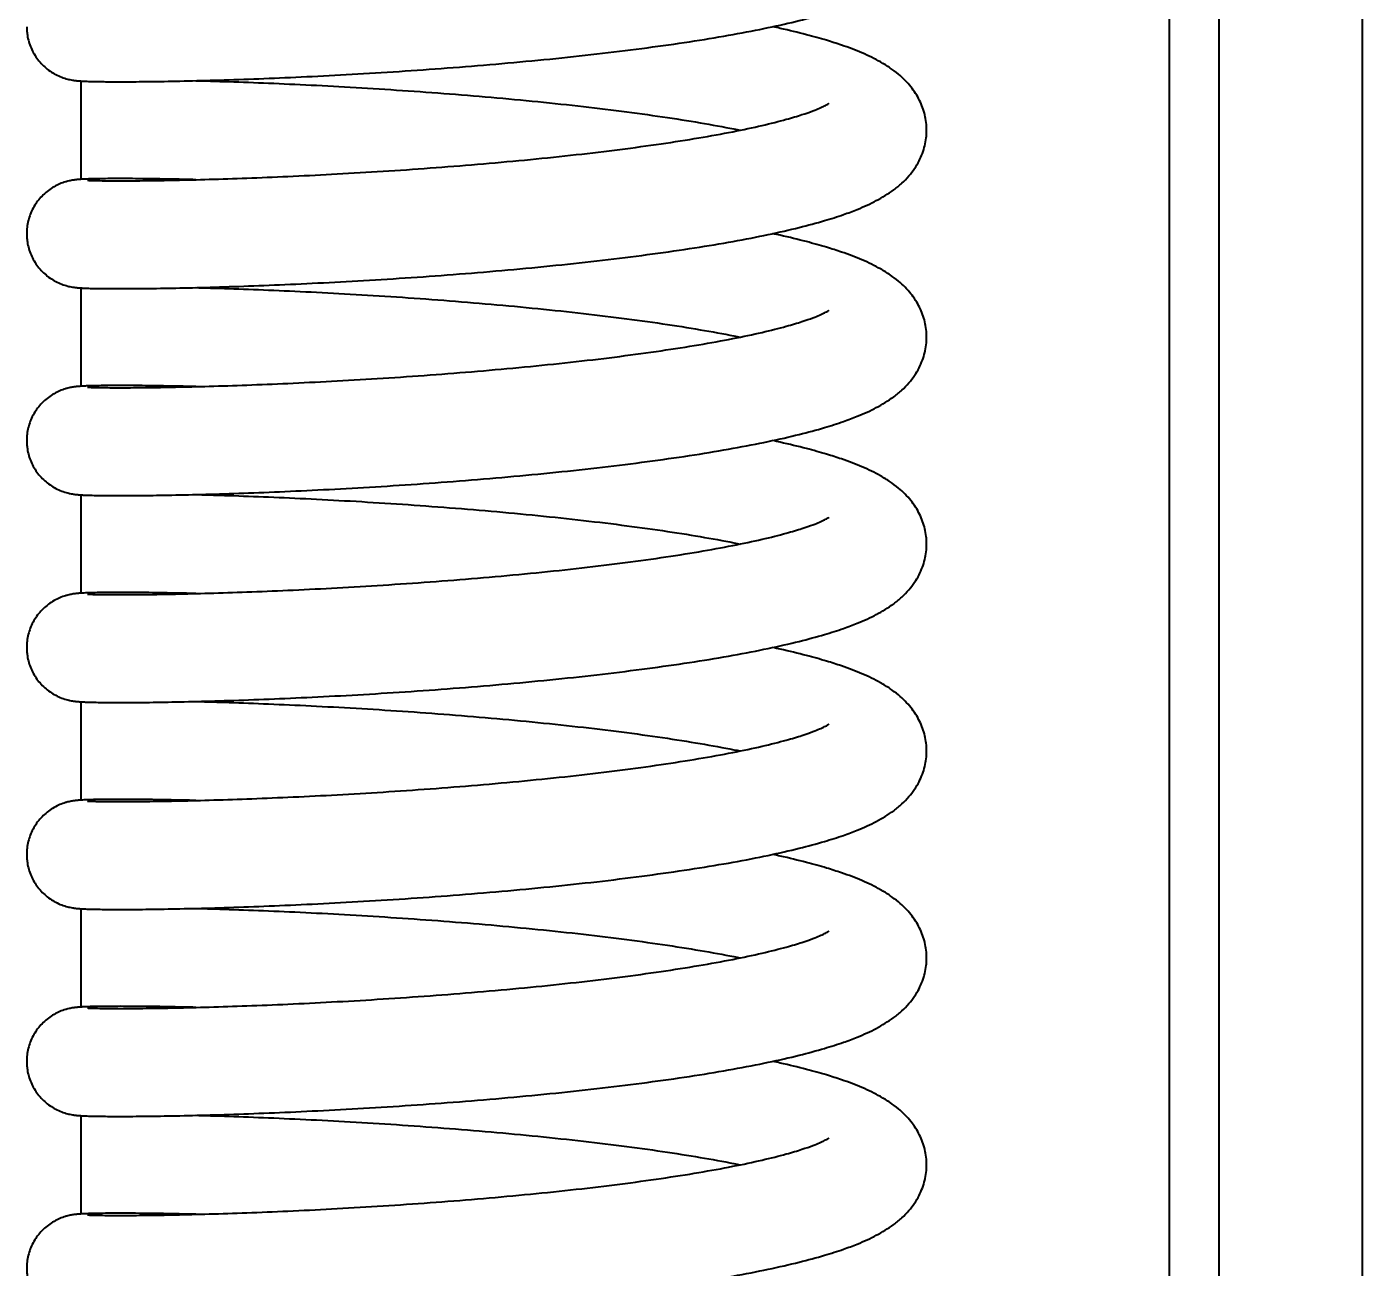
# Model space of a CAD drawing. Header units: millimetres. Extents: x 30271 to 35001, y 5679 to 9007.
# Drawn here: x 33711.8 to 33846.8, y 7881.1 to 8006.6 of the extents above; entities that cross this region are included whole.
import ezdxf

# ---------------------------------------------------------------- set-up
doc = ezdxf.new("R2010")
doc.units = ezdxf.units.MM
doc.linetypes.add('K5LT_BASIC', pattern=[0])

msp = doc.modelspace()

# ---------------------------------------------------------------- linework, layer by layer
at = {"color": 5, "linetype": 'K5LT_BASIC', "lineweight": 40, "ltscale": 0.5}
for p, q in [((33827.311, 8258.577), (33827.311, 7812.278)), ((33832.311, 8258.577), (33832.311, 7812.278)), ((33846.811, 8258.577), (33846.811, 7557.193)), ((33717.311, 8001.083), (33717.311, 7991.146)), ((33717.311, 7980.172), (33717.311, 7970.236)), ((33717.311, 7959.262), (33717.311, 7949.326)), ((33717.311, 7938.352), (33717.311, 7928.416)), ((33717.311, 7917.442), (33717.311, 7907.505)), ((33717.311, 7896.531), (33717.311, 7886.595))]:
    msp.add_line(p, q, dxfattribs=at)
for points, knots in [([(33711.841, 8006.57), (33711.841, 8006.458), (33711.848, 8006.231), (33711.891, 8005.779), (33711.997, 8005.22), (33712.206, 8004.571), (33712.495, 8003.954), (33712.858, 8003.378), (33713.29, 8002.851), (33713.784, 8002.382), (33714.332, 8001.978), (33714.926, 8001.644), (33715.562, 8001.385), (33715.978, 8001.273), (33716.271, 8001.208), (33716.463, 8001.173), (33716.652, 8001.145), (33716.792, 8001.127), (33716.912, 8001.115), (33717.017, 8001.105), (33717.125, 8001.096), (33717.23, 8001.088), (33717.349, 8001.08), (33717.477, 8001.073), (33717.622, 8001.066), (33717.823, 8001.057), (33718.091, 8001.047), (33718.565, 8001.034), (33719.39, 8001.019), (33720.878, 8001.007), (33723.123, 8001.013), (33726.037, 8001.051), (33729.415, 8001.124), (33733.205, 8001.238), (33737.35, 8001.396), (33741.788, 8001.602), (33746.452, 8001.859), (33751.271, 8002.169), (33756.17, 8002.533), (33761.078, 8002.95), (33765.919, 8003.42), (33770.623, 8003.941), (33775.122, 8004.51), (33779.353, 8005.123), (33783.26, 8005.775), (33786.797, 8006.462), (33789.86, 8007.16), (33792.356, 8007.835), (33794.27, 8008.446), (33795.674, 8008.97), (33796.769, 8009.439), (33797.705, 8009.896), (33798.598, 8010.4), (33799.458, 8010.974), (33800.263, 8011.627), (33800.976, 8012.349), (33801.562, 8013.107), (33802.021, 8013.875), (33802.366, 8014.654), (33802.608, 8015.44), (33802.75, 8016.232), (33802.782, 8016.762), (33802.781, 8017.025)], [0, 0, 0, 0, 0.1550048, 0.3136308, 0.6271879, 0.9408378, 1.2546504, 1.5687281, 1.8832435, 2.198542, 2.5154382, 2.8361973, 3.16823, 3.5372502, 3.5957339, 3.8539141, 4.0759055, 4.2978969, 4.4965531, 4.7083259, 4.9200987, 5.1751686, 5.4031045, 5.7188875, 6.0346706, 6.3501724, 6.981176, 7.610738, 8.869862, 10.7555218, 13.0830505, 15.3992471, 17.7027667, 19.9985619, 22.2887439, 24.5741607, 26.8549573, 29.1307979, 31.4009416, 33.6642426, 35.9190599, 38.1631184, 40.3932713, 42.6051158, 44.7923608, 46.9457361, 49.0510015, 50.9525723, 52.5343585, 53.8006295, 54.7501795, 55.6997295, 56.6489139, 57.5967651, 58.5409489, 59.4010593, 60.1369512, 60.788737, 61.3843375, 61.9426273, 62.4773534, 63, 63, 63, 63]), ([(33802.781, 7996.115), (33802.782, 7996.375), (33802.75, 7996.897), (33802.614, 7997.669), (33802.388, 7998.423), (33802.074, 7999.154), (33801.673, 7999.859), (33801.183, 8000.537), (33800.595, 8001.19), (33799.897, 8001.824), (33799.069, 8002.44), (33798.167, 8002.994), (33797.219, 8003.489), (33796.262, 8003.924), (33795.254, 8004.329), (33794.073, 8004.754), (33792.567, 8005.236), (33790.54, 8005.802), (33788.67, 8006.252), (33787.478, 8006.513), (33787.216, 8006.57)], [0, 0, 0, 0, 0.6899626, 1.3860424, 2.0976221, 2.8382955, 3.6239635, 4.4736916, 5.4139735, 6.479496, 7.7149107, 9.1291725, 10.388491, 11.6478095, 12.9052237, 14.1576778, 15.8206006, 17.8830838, 20.3231246, 21, 21, 21, 21]), ([(33728.943, 8001.117), (33729.715, 8001.097), (33731.715, 8001.041), (33735.202, 8000.92), (33739.441, 8000.737), (33743.931, 8000.505), (33748.599, 8000.223), (33753.371, 7999.888), (33758.171, 7999.501), (33762.921, 7999.064), (33767.545, 7998.578), (33771.969, 7998.047), (33776.121, 7997.478), (33779.933, 7996.876), (33782.461, 7996.414), (33783.736, 7996.158), (33783.946, 7996.115)], [0, 0, 0, 0, 0.9140994, 2.2756218, 3.6321692, 4.9837125, 6.3298944, 7.6700839, 9.0033727, 10.3285297, 11.6439141, 12.9473346, 14.2358278, 15.5053574, 16.7502132, 17, 17, 17, 17]), ([(33717.978, 7991.054), (33717.978, 7991.054), (33717.989, 7991.054), (33718.032, 7991.051), (33718.096, 7991.047), (33718.179, 7991.044), (33718.312, 7991.038), (33718.558, 7991.03), (33719.084, 7991.017), (33720.139, 7991.003), (33721.952, 7990.999), (33724.529, 7991.021), (33727.615, 7991.076), (33731.14, 7991.169), (33735.048, 7991.304), (33739.277, 7991.484), (33743.758, 7991.714), (33748.421, 7991.995), (33753.191, 7992.328), (33757.989, 7992.712), (33762.743, 7993.148), (33767.373, 7993.632), (33771.806, 7994.161), (33775.97, 7994.729), (33779.796, 7995.33), (33783.22, 7995.952), (33786.184, 7996.583), (33788.492, 7997.166), (33790.159, 7997.664), (33791.241, 7998.042), (33791.984, 7998.342), (33792.497, 7998.58), (33792.836, 7998.768), (33792.93, 7998.83), (33792.941, 7998.84)], [0, 0, 0, 0, 0.2187403, 0.4373084, 0.6557973, 0.8742862, 1.0926281, 1.529459, 2.184585, 3.2765418, 4.8526223, 6.4402638, 8.0154972, 9.5827697, 11.1437684, 12.699056, 14.248616, 15.7920513, 17.3272282, 18.8559591, 20.3754279, 21.883772, 23.3785106, 24.856309, 26.3125761, 27.7408204, 29.1316472, 30.4708454, 31.5017861, 32.3752493, 33.0306826, 33.6860135, 34.3413444, 35, 35, 35, 35]), ([(33711.841, 7985.659), (33711.841, 7985.547), (33711.848, 7985.321), (33711.891, 7984.869), (33711.997, 7984.31), (33712.206, 7983.661), (33712.495, 7983.044), (33712.858, 7982.467), (33713.29, 7981.941), (33713.784, 7981.472), (33714.332, 7981.068), (33714.926, 7980.734), (33715.562, 7980.475), (33715.978, 7980.363), (33716.271, 7980.298), (33716.463, 7980.262), (33716.652, 7980.235), (33716.792, 7980.217), (33716.912, 7980.204), (33717.017, 7980.194), (33717.125, 7980.185), (33717.23, 7980.178), (33717.349, 7980.17), (33717.477, 7980.163), (33717.622, 7980.155), (33717.823, 7980.147), (33718.091, 7980.137), (33718.565, 7980.124), (33719.39, 7980.108), (33720.878, 7980.096), (33723.123, 7980.103), (33726.037, 7980.14), (33729.415, 7980.214), (33733.205, 7980.327), (33737.35, 7980.486), (33741.788, 7980.692), (33746.452, 7980.949), (33751.271, 7981.259), (33756.17, 7981.623), (33761.078, 7982.04), (33765.919, 7982.51), (33770.623, 7983.031), (33775.122, 7983.6), (33779.353, 7984.213), (33783.26, 7984.865), (33786.797, 7985.551), (33789.86, 7986.25), (33792.356, 7986.924), (33794.27, 7987.536), (33795.674, 7988.06), (33796.769, 7988.529), (33797.705, 7988.985), (33798.598, 7989.49), (33799.458, 7990.063), (33800.263, 7990.716), (33800.976, 7991.439), (33801.562, 7992.197), (33802.021, 7992.965), (33802.366, 7993.743), (33802.608, 7994.53), (33802.75, 7995.322), (33802.782, 7995.852), (33802.781, 7996.115)], [0, 0, 0, 0, 0.1550048, 0.3136308, 0.6271879, 0.9408378, 1.2546504, 1.5687281, 1.8832435, 2.198542, 2.5154382, 2.8361973, 3.16823, 3.5372502, 3.5957339, 3.8539141, 4.0759055, 4.2978969, 4.4965531, 4.7083259, 4.9200987, 5.1751686, 5.4031045, 5.7188875, 6.0346706, 6.3501724, 6.981176, 7.610738, 8.869862, 10.7555218, 13.0830505, 15.3992471, 17.7027667, 19.9985619, 22.2887439, 24.5741607, 26.8549573, 29.1307979, 31.4009416, 33.6642426, 35.9190599, 38.1631184, 40.3932713, 42.6051158, 44.7923608, 46.9457361, 49.0510015, 50.9525723, 52.5343585, 53.8006295, 54.7501795, 55.6997295, 56.6489139, 57.5967651, 58.5409489, 59.4010593, 60.1369512, 60.788737, 61.3843375, 61.9426273, 62.4773534, 63, 63, 63, 63]), ([(33728.943, 7991.112), (33728.508, 7991.123), (33726.936, 7991.16), (33724.46, 7991.202), (33721.818, 7991.223), (33719.712, 7991.217), (33718.478, 7991.195), (33717.813, 7991.172), (33717.527, 7991.159), (33717.338, 7991.148), (33717.201, 7991.139), (33717.069, 7991.129), (33716.945, 7991.118), (33716.823, 7991.105), (33716.696, 7991.09), (33716.541, 7991.068), (33716.304, 7991.029), (33716.022, 7990.968), (33715.714, 7990.88), (33715.39, 7990.775), (33714.895, 7990.569), (33714.306, 7990.235), (33713.754, 7989.823), (33713.262, 7989.348), (33712.833, 7988.816), (33712.474, 7988.236), (33712.19, 7987.616), (33711.986, 7986.965), (33711.867, 7986.309), (33711.841, 7985.871), (33711.841, 7985.659)], [0, 0, 0, 0, 1.5274861, 5.6364806, 9.7628735, 13.920574, 18.0384505, 19.6431788, 20.7738766, 21.3396902, 21.9053121, 22.4176579, 22.8734143, 23.250307, 23.6027008, 23.9550947, 24.35503, 24.9614733, 25.1024448, 25.3843876, 25.9482734, 26.5331013, 27.1041188, 27.66968, 28.2328203, 28.7947082, 29.3558724, 29.9165901, 30.4770325, 31, 31, 31, 31]), ([(33802.781, 7975.204), (33802.782, 7975.464), (33802.75, 7975.986), (33802.614, 7976.758), (33802.388, 7977.512), (33802.074, 7978.243), (33801.673, 7978.948), (33801.183, 7979.627), (33800.595, 7980.28), (33799.897, 7980.913), (33799.069, 7981.529), (33798.167, 7982.084), (33797.219, 7982.578), (33796.262, 7983.013), (33795.254, 7983.419), (33794.073, 7983.844), (33792.567, 7984.326), (33790.54, 7984.892), (33788.67, 7985.342), (33787.478, 7985.603), (33787.216, 7985.659)], [0, 0, 0, 0, 0.6899626, 1.3860424, 2.0976221, 2.8382955, 3.6239635, 4.4736916, 5.4139735, 6.479496, 7.7149107, 9.1291725, 10.388491, 11.6478095, 12.9052237, 14.1576778, 15.8206006, 17.8830838, 20.3231246, 21, 21, 21, 21]), ([(33728.943, 7980.207), (33729.715, 7980.187), (33731.715, 7980.131), (33735.202, 7980.009), (33739.441, 7979.827), (33743.931, 7979.595), (33748.599, 7979.312), (33753.371, 7978.978), (33758.171, 7978.591), (33762.921, 7978.154), (33767.545, 7977.668), (33771.969, 7977.137), (33776.121, 7976.567), (33779.933, 7975.966), (33782.461, 7975.503), (33783.736, 7975.247), (33783.946, 7975.204)], [0, 0, 0, 0, 0.9140994, 2.2756218, 3.6321692, 4.9837125, 6.3298944, 7.6700839, 9.0033727, 10.3285297, 11.6439141, 12.9473346, 14.2358278, 15.5053574, 16.7502132, 17, 17, 17, 17]), ([(33717.978, 7970.144), (33717.978, 7970.144), (33717.989, 7970.143), (33718.032, 7970.141), (33718.096, 7970.137), (33718.179, 7970.133), (33718.312, 7970.128), (33718.558, 7970.12), (33719.084, 7970.107), (33720.139, 7970.092), (33721.952, 7970.088), (33724.529, 7970.111), (33727.615, 7970.166), (33731.14, 7970.258), (33735.048, 7970.393), (33739.277, 7970.574), (33743.758, 7970.804), (33748.421, 7971.085), (33753.191, 7971.417), (33757.989, 7971.802), (33762.743, 7972.237), (33767.373, 7972.722), (33771.806, 7973.251), (33775.97, 7973.819), (33779.796, 7974.42), (33783.22, 7975.042), (33786.184, 7975.673), (33788.492, 7976.255), (33790.159, 7976.754), (33791.241, 7977.132), (33791.984, 7977.432), (33792.497, 7977.67), (33792.836, 7977.857), (33792.93, 7977.92), (33792.941, 7977.93)], [0, 0, 0, 0, 0.2187403, 0.4373084, 0.6557973, 0.8742862, 1.0926281, 1.529459, 2.184585, 3.2765418, 4.8526223, 6.4402638, 8.0154972, 9.5827697, 11.1437684, 12.699056, 14.248616, 15.7920513, 17.3272282, 18.8559591, 20.3754279, 21.883772, 23.3785106, 24.856309, 26.3125761, 27.7408204, 29.1316472, 30.4708454, 31.5017861, 32.3752493, 33.0306826, 33.6860135, 34.3413444, 35, 35, 35, 35]), ([(33711.841, 7964.749), (33711.841, 7964.637), (33711.848, 7964.41), (33711.891, 7963.958), (33711.997, 7963.399), (33712.206, 7962.751), (33712.495, 7962.134), (33712.858, 7961.557), (33713.29, 7961.03), (33713.784, 7960.561), (33714.332, 7960.157), (33714.926, 7959.824), (33715.562, 7959.565), (33715.978, 7959.453), (33716.271, 7959.387), (33716.463, 7959.352), (33716.652, 7959.324), (33716.792, 7959.307), (33716.912, 7959.294), (33717.017, 7959.284), (33717.125, 7959.275), (33717.23, 7959.267), (33717.349, 7959.26), (33717.477, 7959.252), (33717.622, 7959.245), (33717.823, 7959.236), (33718.091, 7959.227), (33718.565, 7959.214), (33719.39, 7959.198), (33720.878, 7959.186), (33723.123, 7959.193), (33726.037, 7959.23), (33729.415, 7959.303), (33733.205, 7959.417), (33737.35, 7959.575), (33741.788, 7959.782), (33746.452, 7960.039), (33751.271, 7960.349), (33756.17, 7960.712), (33761.078, 7961.13), (33765.919, 7961.6), (33770.623, 7962.12), (33775.122, 7962.689), (33779.353, 7963.302), (33783.26, 7963.955), (33786.797, 7964.641), (33789.86, 7965.34), (33792.356, 7966.014), (33794.27, 7966.626), (33795.674, 7967.15), (33796.769, 7967.619), (33797.705, 7968.075), (33798.598, 7968.58), (33799.458, 7969.153), (33800.263, 7969.806), (33800.976, 7970.529), (33801.562, 7971.286), (33802.021, 7972.054), (33802.366, 7972.833), (33802.608, 7973.62), (33802.75, 7974.411), (33802.782, 7974.942), (33802.781, 7975.204)], [0, 0, 0, 0, 0.1550048, 0.3136308, 0.6271879, 0.9408378, 1.2546504, 1.5687281, 1.8832435, 2.198542, 2.5154382, 2.8361973, 3.16823, 3.5372502, 3.5957339, 3.8539141, 4.0759055, 4.2978969, 4.4965531, 4.7083259, 4.9200987, 5.1751686, 5.4031045, 5.7188875, 6.0346706, 6.3501724, 6.981176, 7.610738, 8.869862, 10.7555218, 13.0830505, 15.3992471, 17.7027667, 19.9985619, 22.2887439, 24.5741607, 26.8549573, 29.1307979, 31.4009416, 33.6642426, 35.9190599, 38.1631184, 40.3932713, 42.6051158, 44.7923608, 46.9457361, 49.0510015, 50.9525723, 52.5343585, 53.8006295, 54.7501795, 55.6997295, 56.6489139, 57.5967651, 58.5409489, 59.4010593, 60.1369512, 60.788737, 61.3843375, 61.9426273, 62.4773534, 63, 63, 63, 63]), ([(33728.943, 7970.202), (33728.508, 7970.213), (33726.936, 7970.249), (33724.46, 7970.292), (33721.818, 7970.313), (33719.712, 7970.306), (33718.478, 7970.285), (33717.813, 7970.262), (33717.527, 7970.249), (33717.338, 7970.238), (33717.201, 7970.229), (33717.069, 7970.219), (33716.945, 7970.208), (33716.823, 7970.195), (33716.696, 7970.18), (33716.541, 7970.158), (33716.304, 7970.119), (33716.022, 7970.058), (33715.714, 7969.97), (33715.39, 7969.865), (33714.895, 7969.659), (33714.306, 7969.324), (33713.754, 7968.912), (33713.262, 7968.437), (33712.833, 7967.906), (33712.474, 7967.326), (33712.19, 7966.705), (33711.986, 7966.055), (33711.867, 7965.399), (33711.841, 7964.961), (33711.841, 7964.749)], [0, 0, 0, 0, 1.5274861, 5.6364806, 9.7628735, 13.920574, 18.0384505, 19.6431788, 20.7738766, 21.3396902, 21.9053121, 22.4176579, 22.8734143, 23.250307, 23.6027008, 23.9550947, 24.35503, 24.9614733, 25.1024448, 25.3843876, 25.9482734, 26.5331013, 27.1041188, 27.66968, 28.2328203, 28.7947082, 29.3558724, 29.9165901, 30.4770325, 31, 31, 31, 31]), ([(33802.781, 7954.294), (33802.782, 7954.554), (33802.75, 7955.076), (33802.614, 7955.848), (33802.388, 7956.602), (33802.074, 7957.333), (33801.673, 7958.038), (33801.183, 7958.716), (33800.595, 7959.37), (33799.897, 7960.003), (33799.069, 7960.619), (33798.167, 7961.173), (33797.219, 7961.668), (33796.262, 7962.103), (33795.254, 7962.509), (33794.073, 7962.934), (33792.567, 7963.416), (33790.54, 7963.981), (33788.67, 7964.431), (33787.478, 7964.693), (33787.216, 7964.749)], [0, 0, 0, 0, 0.6899626, 1.3860424, 2.0976221, 2.8382955, 3.6239635, 4.4736916, 5.4139735, 6.479496, 7.7149107, 9.1291725, 10.388491, 11.6478095, 12.9052237, 14.1576778, 15.8206006, 17.8830838, 20.3231246, 21, 21, 21, 21]), ([(33728.943, 7959.296), (33729.715, 7959.277), (33731.715, 7959.221), (33735.202, 7959.099), (33739.441, 7958.916), (33743.931, 7958.685), (33748.599, 7958.402), (33753.371, 7958.067), (33758.171, 7957.681), (33762.921, 7957.243), (33767.545, 7956.757), (33771.969, 7956.227), (33776.121, 7955.657), (33779.933, 7955.055), (33782.461, 7954.593), (33783.736, 7954.337), (33783.946, 7954.294)], [0, 0, 0, 0, 0.9140994, 2.2756218, 3.6321692, 4.9837125, 6.3298944, 7.6700839, 9.0033727, 10.3285297, 11.6439141, 12.9473346, 14.2358278, 15.5053574, 16.7502132, 17, 17, 17, 17]), ([(33717.978, 7949.234), (33717.978, 7949.234), (33717.989, 7949.233), (33718.032, 7949.23), (33718.096, 7949.227), (33718.179, 7949.223), (33718.312, 7949.218), (33718.558, 7949.209), (33719.084, 7949.197), (33720.139, 7949.182), (33721.952, 7949.178), (33724.529, 7949.2), (33727.615, 7949.255), (33731.14, 7949.348), (33735.048, 7949.483), (33739.277, 7949.664), (33743.758, 7949.894), (33748.421, 7950.174), (33753.191, 7950.507), (33757.989, 7950.892), (33762.743, 7951.327), (33767.373, 7951.811), (33771.806, 7952.34), (33775.97, 7952.909), (33779.796, 7953.509), (33783.22, 7954.132), (33786.184, 7954.763), (33788.492, 7955.345), (33790.159, 7955.844), (33791.241, 7956.222), (33791.984, 7956.521), (33792.497, 7956.76), (33792.836, 7956.947), (33792.93, 7957.01), (33792.941, 7957.02)], [0, 0, 0, 0, 0.2187403, 0.4373084, 0.6557973, 0.8742862, 1.0926281, 1.529459, 2.184585, 3.2765418, 4.8526223, 6.4402638, 8.0154972, 9.5827697, 11.1437684, 12.699056, 14.248616, 15.7920513, 17.3272282, 18.8559591, 20.3754279, 21.883772, 23.3785106, 24.856309, 26.3125761, 27.7408204, 29.1316472, 30.4708454, 31.5017861, 32.3752493, 33.0306826, 33.6860135, 34.3413444, 35, 35, 35, 35]), ([(33711.841, 7943.839), (33711.841, 7943.727), (33711.848, 7943.5), (33711.891, 7943.048), (33711.997, 7942.489), (33712.206, 7941.841), (33712.495, 7941.223), (33712.858, 7940.647), (33713.29, 7940.12), (33713.784, 7939.651), (33714.332, 7939.247), (33714.926, 7938.914), (33715.562, 7938.654), (33715.978, 7938.542), (33716.271, 7938.477), (33716.463, 7938.442), (33716.652, 7938.414), (33716.792, 7938.396), (33716.912, 7938.384), (33717.017, 7938.374), (33717.125, 7938.365), (33717.23, 7938.357), (33717.349, 7938.349), (33717.477, 7938.342), (33717.622, 7938.335), (33717.823, 7938.326), (33718.091, 7938.317), (33718.565, 7938.303), (33719.39, 7938.288), (33720.878, 7938.276), (33723.123, 7938.282), (33726.037, 7938.32), (33729.415, 7938.393), (33733.205, 7938.507), (33737.35, 7938.665), (33741.788, 7938.871), (33746.452, 7939.128), (33751.271, 7939.438), (33756.17, 7939.802), (33761.078, 7940.219), (33765.919, 7940.689), (33770.623, 7941.21), (33775.122, 7941.779), (33779.353, 7942.392), (33783.26, 7943.044), (33786.797, 7943.731), (33789.86, 7944.429), (33792.356, 7945.104), (33794.27, 7945.715), (33795.674, 7946.239), (33796.769, 7946.708), (33797.705, 7947.165), (33798.598, 7947.669), (33799.458, 7948.243), (33800.263, 7948.896), (33800.976, 7949.619), (33801.562, 7950.376), (33802.021, 7951.144), (33802.366, 7951.923), (33802.608, 7952.71), (33802.75, 7953.501), (33802.782, 7954.032), (33802.781, 7954.294)], [0, 0, 0, 0, 0.1550048, 0.3136308, 0.6271879, 0.9408378, 1.2546504, 1.5687281, 1.8832435, 2.198542, 2.5154382, 2.8361973, 3.16823, 3.5372502, 3.5957339, 3.8539141, 4.0759055, 4.2978969, 4.4965531, 4.7083259, 4.9200987, 5.1751686, 5.4031045, 5.7188875, 6.0346706, 6.3501724, 6.981176, 7.610738, 8.869862, 10.7555218, 13.0830505, 15.3992471, 17.7027667, 19.9985619, 22.2887439, 24.5741607, 26.8549573, 29.1307979, 31.4009416, 33.6642426, 35.9190599, 38.1631184, 40.3932713, 42.6051158, 44.7923608, 46.9457361, 49.0510015, 50.9525723, 52.5343585, 53.8006295, 54.7501795, 55.6997295, 56.6489139, 57.5967651, 58.5409489, 59.4010593, 60.1369512, 60.788737, 61.3843375, 61.9426273, 62.4773534, 63, 63, 63, 63]), ([(33728.943, 7949.292), (33728.508, 7949.302), (33726.936, 7949.339), (33724.46, 7949.381), (33721.818, 7949.402), (33719.712, 7949.396), (33718.478, 7949.374), (33717.813, 7949.352), (33717.527, 7949.338), (33717.338, 7949.328), (33717.201, 7949.319), (33717.069, 7949.309), (33716.945, 7949.297), (33716.823, 7949.285), (33716.696, 7949.27), (33716.541, 7949.248), (33716.304, 7949.208), (33716.022, 7949.148), (33715.714, 7949.06), (33715.39, 7948.955), (33714.895, 7948.749), (33714.306, 7948.414), (33713.754, 7948.002), (33713.262, 7947.527), (33712.833, 7946.995), (33712.474, 7946.415), (33712.19, 7945.795), (33711.986, 7945.145), (33711.867, 7944.489), (33711.841, 7944.05), (33711.841, 7943.839)], [0, 0, 0, 0, 1.5274861, 5.6364806, 9.7628735, 13.920574, 18.0384505, 19.6431788, 20.7738766, 21.3396902, 21.9053121, 22.4176579, 22.8734143, 23.250307, 23.6027008, 23.9550947, 24.35503, 24.9614733, 25.1024448, 25.3843876, 25.9482734, 26.5331013, 27.1041188, 27.66968, 28.2328203, 28.7947082, 29.3558724, 29.9165901, 30.4770325, 31, 31, 31, 31]), ([(33802.781, 7933.384), (33802.782, 7933.644), (33802.75, 7934.166), (33802.614, 7934.938), (33802.388, 7935.692), (33802.074, 7936.423), (33801.673, 7937.128), (33801.183, 7937.806), (33800.595, 7938.459), (33799.897, 7939.093), (33799.069, 7939.709), (33798.167, 7940.263), (33797.219, 7940.758), (33796.262, 7941.193), (33795.254, 7941.598), (33794.073, 7942.024), (33792.567, 7942.505), (33790.54, 7943.071), (33788.67, 7943.521), (33787.478, 7943.782), (33787.216, 7943.839)], [0, 0, 0, 0, 0.6899626, 1.3860424, 2.0976221, 2.8382955, 3.6239635, 4.4736916, 5.4139735, 6.479496, 7.7149107, 9.1291725, 10.388491, 11.6478095, 12.9052237, 14.1576778, 15.8206006, 17.8830838, 20.3231246, 21, 21, 21, 21]), ([(33728.943, 7938.386), (33729.715, 7938.366), (33731.715, 7938.31), (33735.202, 7938.189), (33739.441, 7938.006), (33743.931, 7937.774), (33748.599, 7937.492), (33753.371, 7937.157), (33758.171, 7936.771), (33762.921, 7936.333), (33767.545, 7935.847), (33771.969, 7935.317), (33776.121, 7934.747), (33779.933, 7934.145), (33782.461, 7933.683), (33783.736, 7933.427), (33783.946, 7933.384)], [0, 0, 0, 0, 0.9140994, 2.2756218, 3.6321692, 4.9837125, 6.3298944, 7.6700839, 9.0033727, 10.3285297, 11.6439141, 12.9473346, 14.2358278, 15.5053574, 16.7502132, 17, 17, 17, 17]), ([(33717.978, 7928.324), (33717.978, 7928.323), (33717.989, 7928.323), (33718.032, 7928.32), (33718.096, 7928.317), (33718.179, 7928.313), (33718.312, 7928.307), (33718.558, 7928.299), (33719.084, 7928.286), (33720.139, 7928.272), (33721.952, 7928.268), (33724.529, 7928.29), (33727.615, 7928.345), (33731.14, 7928.438), (33735.048, 7928.573), (33739.277, 7928.754), (33743.758, 7928.983), (33748.421, 7929.264), (33753.191, 7929.597), (33757.989, 7929.981), (33762.743, 7930.417), (33767.373, 7930.901), (33771.806, 7931.43), (33775.97, 7931.998), (33779.796, 7932.599), (33783.22, 7933.222), (33786.184, 7933.852), (33788.492, 7934.435), (33790.159, 7934.933), (33791.241, 7935.312), (33791.984, 7935.611), (33792.497, 7935.849), (33792.836, 7936.037), (33792.93, 7936.1), (33792.941, 7936.109)], [0, 0, 0, 0, 0.2187403, 0.4373084, 0.6557973, 0.8742862, 1.0926281, 1.529459, 2.184585, 3.2765418, 4.8526223, 6.4402638, 8.0154972, 9.5827697, 11.1437684, 12.699056, 14.248616, 15.7920513, 17.3272282, 18.8559591, 20.3754279, 21.883772, 23.3785106, 24.856309, 26.3125761, 27.7408204, 29.1316472, 30.4708454, 31.5017861, 32.3752493, 33.0306826, 33.6860135, 34.3413444, 35, 35, 35, 35]), ([(33711.841, 7922.929), (33711.841, 7922.817), (33711.848, 7922.59), (33711.891, 7922.138), (33711.997, 7921.579), (33712.206, 7920.93), (33712.495, 7920.313), (33712.858, 7919.736), (33713.29, 7919.21), (33713.784, 7918.741), (33714.332, 7918.337), (33714.926, 7918.003), (33715.562, 7917.744), (33715.978, 7917.632), (33716.271, 7917.567), (33716.463, 7917.532), (33716.652, 7917.504), (33716.792, 7917.486), (33716.912, 7917.473), (33717.017, 7917.463), (33717.125, 7917.454), (33717.23, 7917.447), (33717.349, 7917.439), (33717.477, 7917.432), (33717.622, 7917.425), (33717.823, 7917.416), (33718.091, 7917.406), (33718.565, 7917.393), (33719.39, 7917.377), (33720.878, 7917.365), (33723.123, 7917.372), (33726.037, 7917.41), (33729.415, 7917.483), (33733.205, 7917.596), (33737.35, 7917.755), (33741.788, 7917.961), (33746.452, 7918.218), (33751.271, 7918.528), (33756.17, 7918.892), (33761.078, 7919.309), (33765.919, 7919.779), (33770.623, 7920.3), (33775.122, 7920.869), (33779.353, 7921.482), (33783.26, 7922.134), (33786.797, 7922.82), (33789.86, 7923.519), (33792.356, 7924.194), (33794.27, 7924.805), (33795.674, 7925.329), (33796.769, 7925.798), (33797.705, 7926.254), (33798.598, 7926.759), (33799.458, 7927.333), (33800.263, 7927.986), (33800.976, 7928.708), (33801.562, 7929.466), (33802.021, 7930.234), (33802.366, 7931.013), (33802.608, 7931.799), (33802.75, 7932.591), (33802.782, 7933.121), (33802.781, 7933.384)], [0, 0, 0, 0, 0.1550048, 0.3136308, 0.6271879, 0.9408378, 1.2546504, 1.5687281, 1.8832435, 2.198542, 2.5154382, 2.8361973, 3.16823, 3.5372502, 3.5957339, 3.8539141, 4.0759055, 4.2978969, 4.4965531, 4.7083259, 4.9200987, 5.1751686, 5.4031045, 5.7188875, 6.0346706, 6.3501724, 6.981176, 7.610738, 8.869862, 10.7555218, 13.0830505, 15.3992471, 17.7027667, 19.9985619, 22.2887439, 24.5741607, 26.8549573, 29.1307979, 31.4009416, 33.6642426, 35.9190599, 38.1631184, 40.3932713, 42.6051158, 44.7923608, 46.9457361, 49.0510015, 50.9525723, 52.5343585, 53.8006295, 54.7501795, 55.6997295, 56.6489139, 57.5967651, 58.5409489, 59.4010593, 60.1369512, 60.788737, 61.3843375, 61.9426273, 62.4773534, 63, 63, 63, 63]), ([(33728.943, 7928.381), (33728.508, 7928.392), (33726.936, 7928.429), (33724.46, 7928.471), (33721.818, 7928.492), (33719.712, 7928.486), (33718.478, 7928.464), (33717.813, 7928.441), (33717.527, 7928.428), (33717.338, 7928.417), (33717.201, 7928.408), (33717.069, 7928.398), (33716.945, 7928.387), (33716.823, 7928.374), (33716.696, 7928.359), (33716.541, 7928.338), (33716.304, 7928.298), (33716.022, 7928.237), (33715.714, 7928.15), (33715.39, 7928.044), (33714.895, 7927.838), (33714.306, 7927.504), (33713.754, 7927.092), (33713.262, 7926.617), (33712.833, 7926.085), (33712.474, 7925.505), (33712.19, 7924.885), (33711.986, 7924.234), (33711.867, 7923.578), (33711.841, 7923.14), (33711.841, 7922.929)], [0, 0, 0, 0, 1.5274861, 5.6364806, 9.7628735, 13.920574, 18.0384505, 19.6431788, 20.7738766, 21.3396902, 21.9053121, 22.4176579, 22.8734143, 23.250307, 23.6027008, 23.9550947, 24.35503, 24.9614733, 25.1024448, 25.3843876, 25.9482734, 26.5331013, 27.1041188, 27.66968, 28.2328203, 28.7947082, 29.3558724, 29.9165901, 30.4770325, 31, 31, 31, 31]), ([(33802.781, 7912.473), (33802.782, 7912.734), (33802.75, 7913.256), (33802.614, 7914.028), (33802.388, 7914.781), (33802.074, 7915.512), (33801.673, 7916.218), (33801.183, 7916.896), (33800.595, 7917.549), (33799.897, 7918.182), (33799.069, 7918.799), (33798.167, 7919.353), (33797.219, 7919.848), (33796.262, 7920.282), (33795.254, 7920.688), (33794.073, 7921.113), (33792.567, 7921.595), (33790.54, 7922.161), (33788.67, 7922.611), (33787.478, 7922.872), (33787.216, 7922.929)], [0, 0, 0, 0, 0.6899626, 1.3860424, 2.0976221, 2.8382955, 3.6239635, 4.4736916, 5.4139735, 6.479496, 7.7149107, 9.1291725, 10.388491, 11.6478095, 12.9052237, 14.1576778, 15.8206006, 17.8830838, 20.3231246, 21, 21, 21, 21]), ([(33728.943, 7917.476), (33729.715, 7917.456), (33731.715, 7917.4), (33735.202, 7917.278), (33739.441, 7917.096), (33743.931, 7916.864), (33748.599, 7916.581), (33753.371, 7916.247), (33758.171, 7915.86), (33762.921, 7915.423), (33767.545, 7914.937), (33771.969, 7914.406), (33776.121, 7913.836), (33779.933, 7913.235), (33782.461, 7912.773), (33783.736, 7912.516), (33783.946, 7912.473)], [0, 0, 0, 0, 0.9140994, 2.2756218, 3.6321692, 4.9837125, 6.3298944, 7.6700839, 9.0033727, 10.3285297, 11.6439141, 12.9473346, 14.2358278, 15.5053574, 16.7502132, 17, 17, 17, 17]), ([(33717.978, 7907.413), (33717.978, 7907.413), (33717.989, 7907.412), (33718.032, 7907.41), (33718.096, 7907.406), (33718.179, 7907.402), (33718.312, 7907.397), (33718.558, 7907.389), (33719.084, 7907.376), (33720.139, 7907.361), (33721.952, 7907.357), (33724.529, 7907.38), (33727.615, 7907.435), (33731.14, 7907.527), (33735.048, 7907.662), (33739.277, 7907.843), (33743.758, 7908.073), (33748.421, 7908.354), (33753.191, 7908.687), (33757.989, 7909.071), (33762.743, 7909.507), (33767.373, 7909.991), (33771.806, 7910.52), (33775.97, 7911.088), (33779.796, 7911.689), (33783.22, 7912.311), (33786.184, 7912.942), (33788.492, 7913.525), (33790.159, 7914.023), (33791.241, 7914.401), (33791.984, 7914.701), (33792.497, 7914.939), (33792.836, 7915.126), (33792.93, 7915.189), (33792.941, 7915.199)], [0, 0, 0, 0, 0.2187403, 0.4373084, 0.6557973, 0.8742862, 1.0926281, 1.529459, 2.184585, 3.2765418, 4.8526223, 6.4402638, 8.0154972, 9.5827697, 11.1437684, 12.699056, 14.248616, 15.7920513, 17.3272282, 18.8559591, 20.3754279, 21.883772, 23.3785106, 24.856309, 26.3125761, 27.7408204, 29.1316472, 30.4708454, 31.5017861, 32.3752493, 33.0306826, 33.6860135, 34.3413444, 35, 35, 35, 35]), ([(33711.841, 7902.018), (33711.841, 7901.906), (33711.848, 7901.679), (33711.891, 7901.228), (33711.997, 7900.668), (33712.206, 7900.02), (33712.495, 7899.403), (33712.858, 7898.826), (33713.29, 7898.299), (33713.784, 7897.83), (33714.332, 7897.426), (33714.926, 7897.093), (33715.562, 7896.834), (33715.978, 7896.722), (33716.271, 7896.657), (33716.463, 7896.621), (33716.652, 7896.593), (33716.792, 7896.576), (33716.912, 7896.563), (33717.017, 7896.553), (33717.125, 7896.544), (33717.23, 7896.536), (33717.349, 7896.529), (33717.477, 7896.521), (33717.622, 7896.514), (33717.823, 7896.506), (33718.091, 7896.496), (33718.565, 7896.483), (33719.39, 7896.467), (33720.878, 7896.455), (33723.123, 7896.462), (33726.037, 7896.499), (33729.415, 7896.573), (33733.205, 7896.686), (33737.35, 7896.844), (33741.788, 7897.051), (33746.452, 7897.308), (33751.271, 7897.618), (33756.17, 7897.981), (33761.078, 7898.399), (33765.919, 7898.869), (33770.623, 7899.39), (33775.122, 7899.958), (33779.353, 7900.571), (33783.26, 7901.224), (33786.797, 7901.91), (33789.86, 7902.609), (33792.356, 7903.283), (33794.27, 7903.895), (33795.674, 7904.419), (33796.769, 7904.888), (33797.705, 7905.344), (33798.598, 7905.849), (33799.458, 7906.422), (33800.263, 7907.075), (33800.976, 7907.798), (33801.562, 7908.555), (33802.021, 7909.324), (33802.366, 7910.102), (33802.608, 7910.889), (33802.75, 7911.681), (33802.782, 7912.211), (33802.781, 7912.473)], [0, 0, 0, 0, 0.1550048, 0.3136308, 0.6271879, 0.9408378, 1.2546504, 1.5687281, 1.8832435, 2.198542, 2.5154382, 2.8361973, 3.16823, 3.5372502, 3.5957339, 3.8539141, 4.0759055, 4.2978969, 4.4965531, 4.7083259, 4.9200987, 5.1751686, 5.4031045, 5.7188875, 6.0346706, 6.3501724, 6.981176, 7.610738, 8.869862, 10.7555218, 13.0830505, 15.3992471, 17.7027667, 19.9985619, 22.2887439, 24.5741607, 26.8549573, 29.1307979, 31.4009416, 33.6642426, 35.9190599, 38.1631184, 40.3932713, 42.6051158, 44.7923608, 46.9457361, 49.0510015, 50.9525723, 52.5343585, 53.8006295, 54.7501795, 55.6997295, 56.6489139, 57.5967651, 58.5409489, 59.4010593, 60.1369512, 60.788737, 61.3843375, 61.9426273, 62.4773534, 63, 63, 63, 63]), ([(33728.943, 7907.471), (33728.508, 7907.482), (33726.936, 7907.518), (33724.46, 7907.561), (33721.818, 7907.582), (33719.712, 7907.576), (33718.478, 7907.554), (33717.813, 7907.531), (33717.527, 7907.518), (33717.338, 7907.507), (33717.201, 7907.498), (33717.069, 7907.488), (33716.945, 7907.477), (33716.823, 7907.464), (33716.696, 7907.449), (33716.541, 7907.427), (33716.304, 7907.388), (33716.022, 7907.327), (33715.714, 7907.239), (33715.39, 7907.134), (33714.895, 7906.928), (33714.306, 7906.594), (33713.754, 7906.181), (33713.262, 7905.706), (33712.833, 7905.175), (33712.474, 7904.595), (33712.19, 7903.975), (33711.986, 7903.324), (33711.867, 7902.668), (33711.841, 7902.23), (33711.841, 7902.018)], [0, 0, 0, 0, 1.5274861, 5.6364806, 9.7628735, 13.920574, 18.0384505, 19.6431788, 20.7738766, 21.3396902, 21.9053121, 22.4176579, 22.8734143, 23.250307, 23.6027008, 23.9550947, 24.35503, 24.9614733, 25.1024448, 25.3843876, 25.9482734, 26.5331013, 27.1041188, 27.66968, 28.2328203, 28.7947082, 29.3558724, 29.9165901, 30.4770325, 31, 31, 31, 31]), ([(33802.781, 7891.563), (33802.782, 7891.823), (33802.75, 7892.345), (33802.614, 7893.117), (33802.388, 7893.871), (33802.074, 7894.602), (33801.673, 7895.307), (33801.183, 7895.986), (33800.595, 7896.639), (33799.897, 7897.272), (33799.069, 7897.888), (33798.167, 7898.443), (33797.219, 7898.937), (33796.262, 7899.372), (33795.254, 7899.778), (33794.073, 7900.203), (33792.567, 7900.685), (33790.54, 7901.25), (33788.67, 7901.7), (33787.478, 7901.962), (33787.216, 7902.018)], [0, 0, 0, 0, 0.6899626, 1.3860424, 2.0976221, 2.8382955, 3.6239635, 4.4736916, 5.4139735, 6.479496, 7.7149107, 9.1291725, 10.388491, 11.6478095, 12.9052237, 14.1576778, 15.8206006, 17.8830838, 20.3231246, 21, 21, 21, 21]), ([(33728.943, 7896.566), (33729.715, 7896.546), (33731.715, 7896.49), (33735.202, 7896.368), (33739.441, 7896.185), (33743.931, 7895.954), (33748.599, 7895.671), (33753.371, 7895.337), (33758.171, 7894.95), (33762.921, 7894.512), (33767.545, 7894.027), (33771.969, 7893.496), (33776.121, 7892.926), (33779.933, 7892.325), (33782.461, 7891.862), (33783.736, 7891.606), (33783.946, 7891.563)], [0, 0, 0, 0, 0.9140994, 2.2756218, 3.6321692, 4.9837125, 6.3298944, 7.6700839, 9.0033727, 10.3285297, 11.6439141, 12.9473346, 14.2358278, 15.5053574, 16.7502132, 17, 17, 17, 17]), ([(33717.978, 7886.503), (33717.978, 7886.503), (33717.989, 7886.502), (33718.032, 7886.499), (33718.096, 7886.496), (33718.179, 7886.492), (33718.312, 7886.487), (33718.558, 7886.479), (33719.084, 7886.466), (33720.139, 7886.451), (33721.952, 7886.447), (33724.529, 7886.469), (33727.615, 7886.524), (33731.14, 7886.617), (33735.048, 7886.752), (33739.277, 7886.933), (33743.758, 7887.163), (33748.421, 7887.443), (33753.191, 7887.776), (33757.989, 7888.161), (33762.743, 7888.596), (33767.373, 7889.08), (33771.806, 7889.609), (33775.97, 7890.178), (33779.796, 7890.778), (33783.22, 7891.401), (33786.184, 7892.032), (33788.492, 7892.614), (33790.159, 7893.113), (33791.241, 7893.491), (33791.984, 7893.791), (33792.497, 7894.029), (33792.836, 7894.216), (33792.93, 7894.279), (33792.941, 7894.289)], [0, 0, 0, 0, 0.2187403, 0.4373084, 0.6557973, 0.8742862, 1.0926281, 1.529459, 2.184585, 3.2765418, 4.8526223, 6.4402638, 8.0154972, 9.5827697, 11.1437684, 12.699056, 14.248616, 15.7920513, 17.3272282, 18.8559591, 20.3754279, 21.883772, 23.3785106, 24.856309, 26.3125761, 27.7408204, 29.1316472, 30.4708454, 31.5017861, 32.3752493, 33.0306826, 33.6860135, 34.3413444, 35, 35, 35, 35]), ([(33711.841, 7881.108), (33711.841, 7880.996), (33711.848, 7880.769), (33711.891, 7880.317), (33711.997, 7879.758), (33712.206, 7879.11), (33712.495, 7878.492), (33712.858, 7877.916), (33713.29, 7877.389), (33713.784, 7876.92), (33714.332, 7876.516), (33714.926, 7876.183), (33715.562, 7875.924), (33715.978, 7875.811), (33716.271, 7875.746), (33716.463, 7875.711), (33716.652, 7875.683), (33716.792, 7875.666), (33716.912, 7875.653), (33717.017, 7875.643), (33717.125, 7875.634), (33717.23, 7875.626), (33717.349, 7875.618), (33717.477, 7875.611), (33717.622, 7875.604), (33717.823, 7875.595), (33718.091, 7875.586), (33718.565, 7875.572), (33719.39, 7875.557), (33720.878, 7875.545), (33723.123, 7875.551), (33726.037, 7875.589), (33729.415, 7875.662), (33733.205, 7875.776), (33737.35, 7875.934), (33741.788, 7876.14), (33746.452, 7876.398), (33751.271, 7876.708), (33756.17, 7877.071), (33761.078, 7877.488), (33765.919, 7877.958), (33770.623, 7878.479), (33775.122, 7879.048), (33779.353, 7879.661), (33783.26, 7880.314), (33786.797, 7881), (33789.86, 7881.698), (33792.356, 7882.373), (33794.27, 7882.985), (33795.674, 7883.508), (33796.769, 7883.977), (33797.705, 7884.434), (33798.598, 7884.938), (33799.458, 7885.512), (33800.263, 7886.165), (33800.976, 7886.888), (33801.562, 7887.645), (33802.021, 7888.413), (33802.366, 7889.192), (33802.608, 7889.979), (33802.75, 7890.77), (33802.782, 7891.301), (33802.781, 7891.563)], [0, 0, 0, 0, 0.1550048, 0.3136308, 0.6271879, 0.9408378, 1.2546504, 1.5687281, 1.8832435, 2.198542, 2.5154382, 2.8361973, 3.16823, 3.5372502, 3.5957339, 3.8539141, 4.0759055, 4.2978969, 4.4965531, 4.7083259, 4.9200987, 5.1751686, 5.4031045, 5.7188875, 6.0346706, 6.3501724, 6.981176, 7.610738, 8.869862, 10.7555218, 13.0830505, 15.3992471, 17.7027667, 19.9985619, 22.2887439, 24.5741607, 26.8549573, 29.1307979, 31.4009416, 33.6642426, 35.9190599, 38.1631184, 40.3932713, 42.6051158, 44.7923608, 46.9457361, 49.0510015, 50.9525723, 52.5343585, 53.8006295, 54.7501795, 55.6997295, 56.6489139, 57.5967651, 58.5409489, 59.4010593, 60.1369512, 60.788737, 61.3843375, 61.9426273, 62.4773534, 63, 63, 63, 63]), ([(33728.943, 7886.561), (33728.508, 7886.572), (33726.936, 7886.608), (33724.46, 7886.651), (33721.818, 7886.672), (33719.712, 7886.665), (33718.478, 7886.643), (33717.813, 7886.621), (33717.527, 7886.608), (33717.338, 7886.597), (33717.201, 7886.588), (33717.069, 7886.578), (33716.945, 7886.567), (33716.823, 7886.554), (33716.696, 7886.539), (33716.541, 7886.517), (33716.304, 7886.477), (33716.022, 7886.417), (33715.714, 7886.329), (33715.39, 7886.224), (33714.895, 7886.018), (33714.306, 7885.683), (33713.754, 7885.271), (33713.262, 7884.796), (33712.833, 7884.265), (33712.474, 7883.684), (33712.19, 7883.064), (33711.986, 7882.414), (33711.867, 7881.758), (33711.841, 7881.32), (33711.841, 7881.108)], [0, 0, 0, 0, 1.5274861, 5.6364806, 9.7628735, 13.920574, 18.0384505, 19.6431788, 20.7738766, 21.3396902, 21.9053121, 22.4176579, 22.8734143, 23.250307, 23.6027008, 23.9550947, 24.35503, 24.9614733, 25.1024448, 25.3843876, 25.9482734, 26.5331013, 27.1041188, 27.66968, 28.2328203, 28.7947082, 29.3558724, 29.9165901, 30.4770325, 31, 31, 31, 31])]:
    msp.add_open_spline(points, degree=3, knots=knots, dxfattribs=at)

doc.saveas('drawing.dxf')
